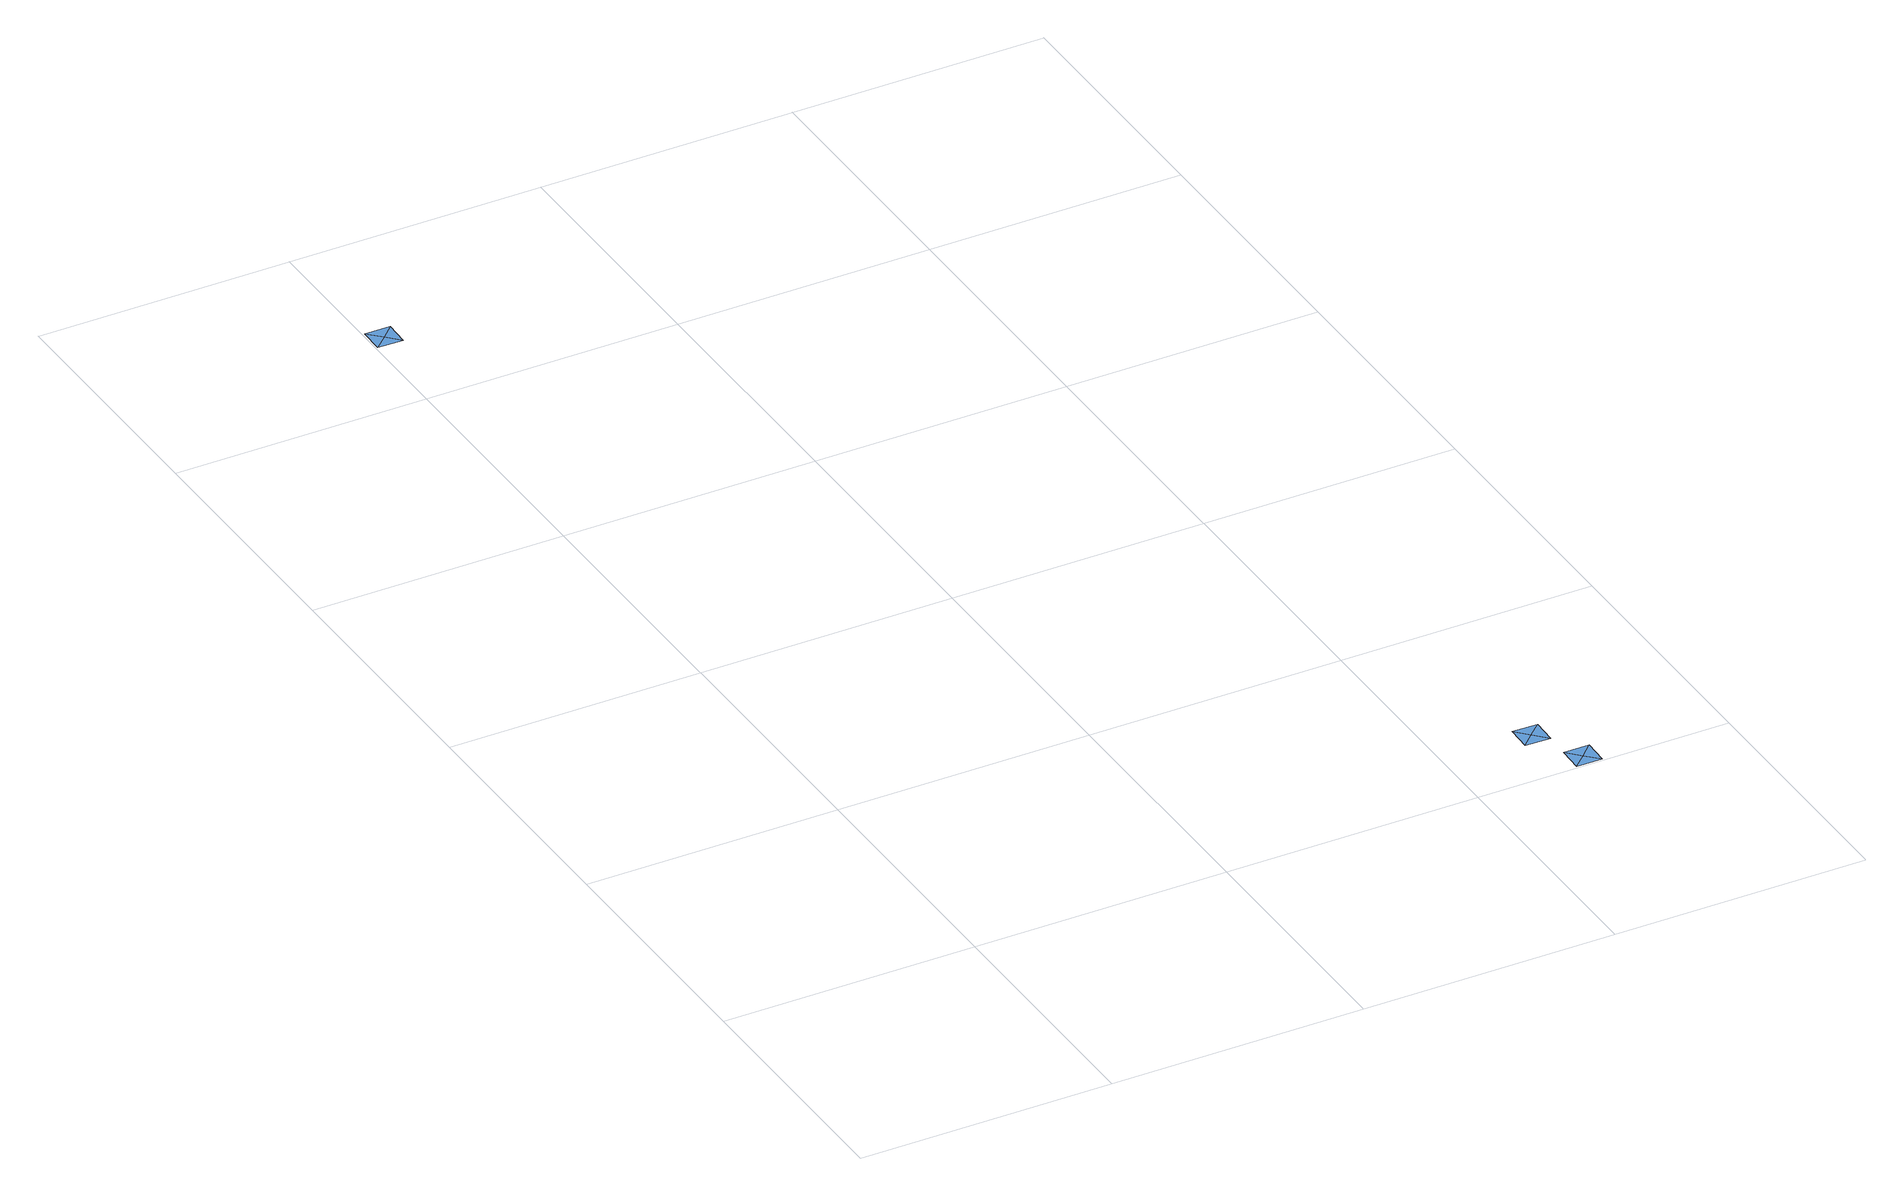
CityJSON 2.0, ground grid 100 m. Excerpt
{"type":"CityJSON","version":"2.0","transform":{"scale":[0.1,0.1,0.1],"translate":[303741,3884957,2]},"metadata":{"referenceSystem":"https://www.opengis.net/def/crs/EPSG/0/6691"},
"CityObjects":{
"waterbody1":{"type":"WaterBody","attributes":{"name":"静岡県第4次地震被害想定（元禄型関東地震）","種類":"3","津波浸水想定.浸水ランクフィールド":"Tsunami_rank.xml","津波浸水想定.浸水ランク":"1","class":"1140"},"geometry":[{"type":"MultiSurface","lod":"1","boundaries":[[[0,1,2]],[[2,3,0]],[[3,4,0]],[[4,1,0]]]}]},
"waterbody2":{"type":"WaterBody","attributes":{"name":"静岡県第4次地震被害想定（元禄型関東地震）","種類":"3","津波浸水想定.浸水ランクフィールド":"Tsunami_rank.xml","津波浸水想定.浸水ランク":"2","class":"1140"},"geometry":[{"type":"MultiSurface","lod":"1","boundaries":[[[5,6,7]],[[7,8,5]],[[5,8,9]],[[9,6,5]]]}]},
"waterbody3":{"type":"WaterBody","attributes":{"name":"静岡県第4次地震被害想定（元禄型関東地震）","種類":"3","津波浸水想定.浸水ランクフィールド":"Tsunami_rank.xml","津波浸水想定.浸水ランク":"2","class":"1140"},"geometry":[{"type":"MultiSurface","lod":"1","boundaries":[[[10,11,12]],[[10,12,13]],[[11,14,12]],[[12,14,13]]]}]}
},
"vertices":[
[60,4419,0],[111,4468,0],[11,4470,0],[8,4370,0],[108,4368,0],
[2356,259,1],[2305,211,1],[2405,208,1],[2408,308,1],[2308,311,1],
[2400,8,1],[2500,6,1],[2451,57,1],[2403,108,1],[2503,106,1]
]}
